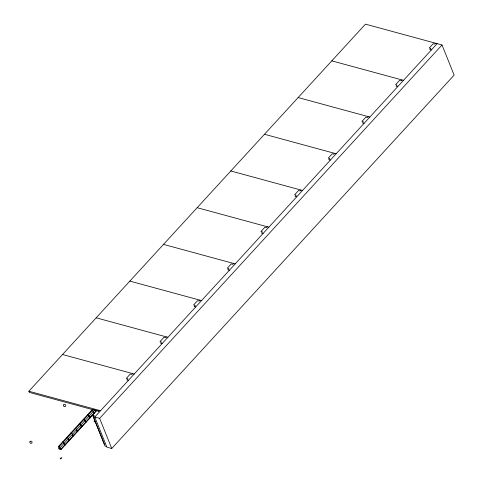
<?xml version="1.0" encoding="UTF-8"?>
<svg xmlns="http://www.w3.org/2000/svg" width="483" height="483" viewBox="0 0 483 483"><rect width="100%" height="100%" fill="white"/><g stroke="black" fill="none" stroke-linecap="round" stroke-linejoin="round"><path stroke-width="0.72" d="M98.864 411.317L29.348 392.413L28.871 391.224L365.462 24.15L442.011 44.961L454.129 75.107L111.748 448.496L106.888 447.173L94.771 417.028L437.151 43.645M62.657 441.897L63.358 442.017L65.09 445.157L61.329 449.262L58.721 448.846L58.521 446.407L91.818 410.091L92.47 410.272L93.708 412.989L94.203 413.412L93.171 411.649L94.626 412.947L93.708 412.989M58.521 446.407L59.174 446.582L93.4 409.252M95.03 409.62L59.874 447.964L60.411 449.299M61.329 449.262L61.154 448.834L64.921 444.728M64.505 444.511L65.465 444.752L65.29 444.324L69.057 440.218L67.493 437.507L66.841 437.326M69.48 439.753L73.241 435.648L72.384 434.32L73.416 436.077L69.649 440.182L68.731 440.224L68.194 438.884L69.649 440.182M72.776 435.485L73.784 435.672L73.615 435.243L77.383 431.138L75.819 428.427L75.167 428.252M77.805 430.679L76.519 429.81L77.057 431.144L77.974 431.108L77.805 430.679L81.567 426.574L79.955 423.917L79.303 423.736M79.357 423.682L80.009 423.857L81.192 426.634L82.11 426.592L81.941 426.169L85.702 422.064L84.145 419.347L83.493 419.172M85.292 421.84L86.3 422.027L86.125 421.599L89.892 417.493L89.035 416.159M89.518 417.554L90.436 417.517L90.267 417.089L94.028 412.983M94.451 412.518L96.334 410.465M65.465 444.752L69.226 440.647L69.057 440.218M73.784 435.672L77.552 431.567L77.383 431.138M77.974 431.108L81.742 427.002L81.567 426.574M82.11 426.592L85.877 422.486L85.702 422.064M86.3 422.027L90.067 417.922L89.892 417.493M90.436 417.517L96.98 410.381M106.628 446.521L105.059 446.093L93.201 416.606L94.215 415.501L92.645 415.078L104.497 444.565M98.17 411.19L98.991 410.29M132.65 373.582L131.829 374.482L130.259 374.053L126.304 378.37L127.874 378.793L126.86 379.898L128.43 380.326M166.309 336.874L165.488 337.774L163.918 337.345L159.964 341.662L161.533 342.085L160.519 343.19L162.089 343.618M199.968 300.166L199.147 301.066L197.577 300.637L193.623 304.954L195.192 305.377L194.178 306.482L195.748 306.91M233.627 263.458L232.806 264.358L231.236 263.929L227.282 268.246L228.851 268.669L227.837 269.774L229.407 270.202M267.286 226.756L266.465 227.65L264.895 227.221L260.941 231.538L262.511 231.961L261.496 233.066L263.066 233.494M300.945 190.048L300.124 190.942L298.554 190.513L294.6 194.83L296.17 195.259L295.155 196.358L296.725 196.786M334.604 153.34L333.783 154.234L332.213 153.811L328.259 158.122L329.829 158.551L328.814 159.65L330.384 160.078M368.263 116.632L367.442 117.526L365.873 117.103L361.918 121.414L363.488 121.843L362.473 122.942L364.043 123.37M401.922 79.924L401.101 80.818L399.532 80.395L395.577 84.706L397.147 85.135L396.132 86.234L397.702 86.662M435.581 43.216L434.76 44.11L433.191 43.687L429.236 47.998L430.806 48.427L429.792 49.526L431.361 49.954M93.201 416.606L99.631 418.35L442.011 44.961M331.803 60.858L403.492 80.347M298.144 97.566L369.833 117.055M264.485 134.274L336.174 153.763M230.826 170.982L302.515 190.471M197.167 207.69L268.856 227.179M163.508 244.398L235.197 263.887M129.849 281.106L201.538 300.595M96.189 317.814L167.879 337.303M62.53 354.516L134.22 374.011M28.871 391.224L100.561 410.719M87.683 414.601L88.335 414.782L88.981 416.219L90.267 417.089M87.628 414.662L88.28 414.837M70.977 432.816L71.683 432.937L72.329 434.374L73.615 435.243M60.321 449.075L59.427 449.033M84.845 420.729L86.125 421.599M81.941 426.169L80.655 425.294L81.742 427.002M65.29 444.324L64.01 443.454L63.309 442.072M61.154 448.834L59.874 447.964L59.174 446.582M89.572 417.499L90.067 417.922M85.382 422.064L85.877 422.486M77.057 431.144L77.552 431.567M68.731 440.224L69.226 440.647M64.595 444.734L65.09 445.157M99.631 418.35L111.748 448.496M73.241 435.648L73.416 436.077M61.202 457.721A0.906 0.38 -32.5 0 1 61.595 458.198A0.906 0.38 -32.5 0 1 60.339 458.844A0.906 0.38 -32.5 0 1 60.598 458.035M95.441 421.285A0.906 0.38 -32.5 0 1 94.221 421.852A0.906 0.38 -32.5 0 1 94.511 421.049M29.988 441.583L29.868 442.802L30.894 443.454L31.932 442.959L32.053 441.74L31.027 441.088L29.988 441.583M63.665 404.851L63.545 406.076L64.571 406.722L65.616 406.227L65.73 405.008L64.704 404.362L63.665 404.851"/></g></svg>
